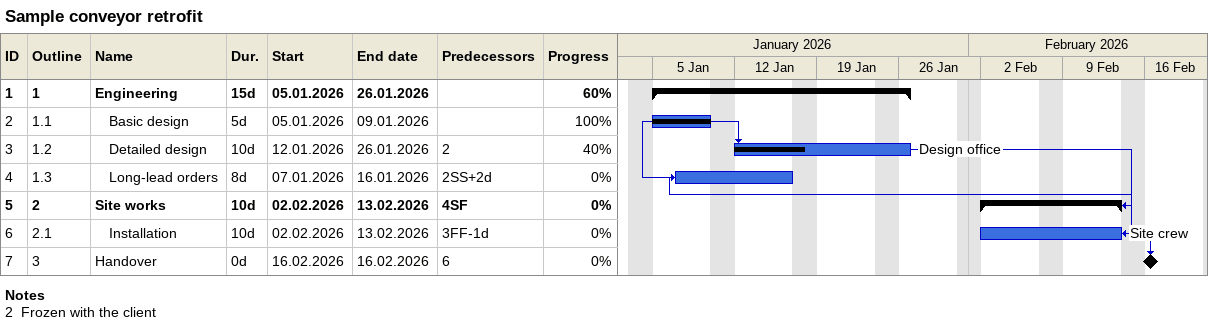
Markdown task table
Sample conveyor retrofit

| ID | WBS | Task | Duration | Start | Finish | Predecessors | Resources | % complete |
|---|---|---|---|---|---|---|---|---|
| 1 | 1 | **Engineering** | 15d | 2026-01-05 | 2026-01-26 |  |  | 60 |
| 2 | 1.1 | Basic design | 5d | 2026-01-05 | 2026-01-09 |  |  | 100 |
| 3 | 1.2 | Detailed design | 10d | 2026-01-12 | 2026-01-26 | 2 | Design office | 40 |
| 4 | 1.3 | Long-lead orders | 8d | 2026-01-07 | 2026-01-16 | 2SS+2d |  | 0 |
| 5 | 2 | **Site works** | 10d | 2026-02-02 | 2026-02-13 | 4SF |  | 0 |
| 6 | 2.1 | Installation | 10d | 2026-02-02 | 2026-02-13 | 3FF-1d | Site crew | 0 |
| 7 | 3 | Handover | 0d | 2026-02-16 | 2026-02-16 | 6 |  | 0 |

Notes
- 2: Frozen with the client
